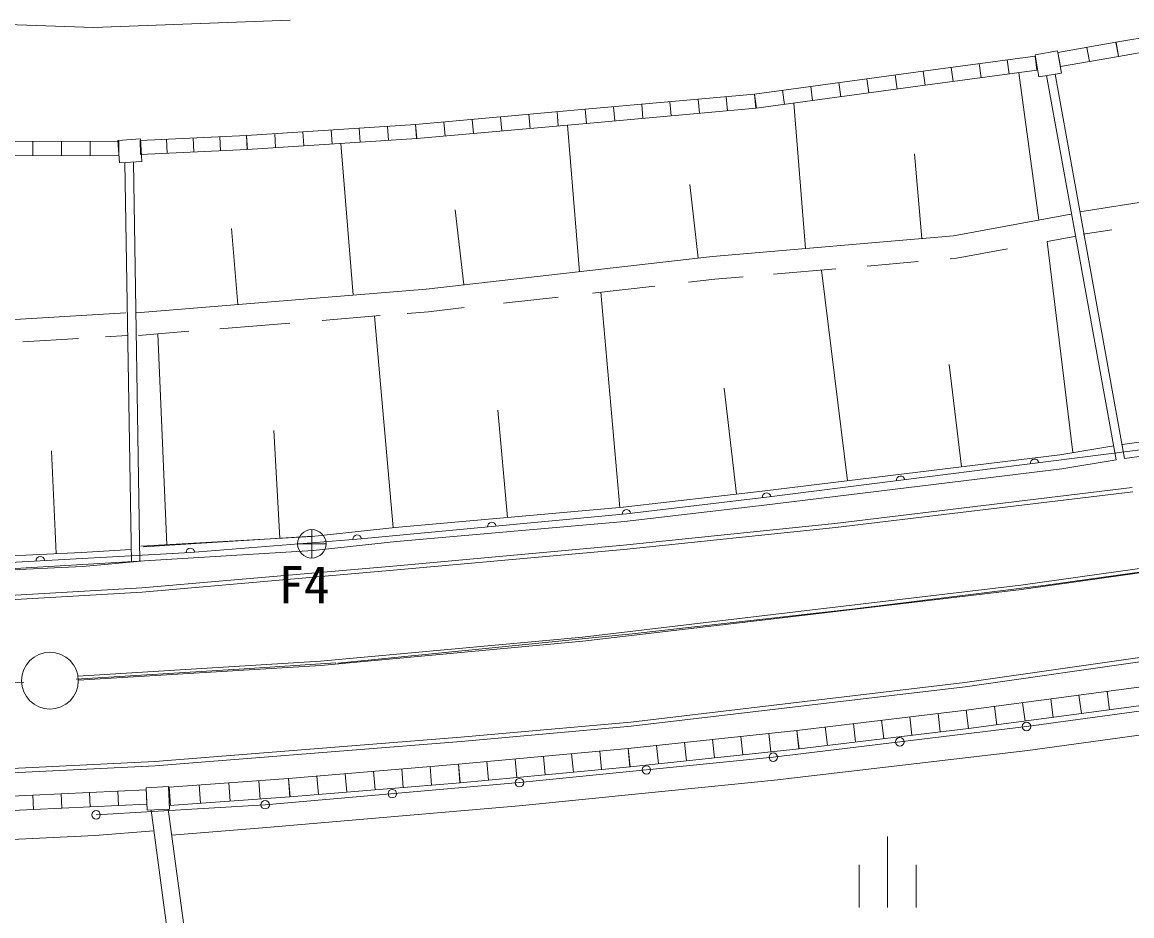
# Model space of a CAD drawing. Units: millimetres, scale not verified. Extents: x 40000 to 680000, y 20000 to 380000.
# Drawn here: x 380284 to 419336, y 276540 to 307984 of the extents above; entities that cross this region are included whole.
import ezdxf
from ezdxf.enums import TextEntityAlignment as Align

# ---------------------------------------------------------------- set-up
doc = ezdxf.new("R2010")
doc.units = ezdxf.units.MM
doc.header["$LTSCALE"] = 1000
for name, color, linetype, lineweight in [('M-BGD-EXST', 3, 'Continuous', 13), ('M-BGD-RSTR', 2, 'Continuous', 13), ('M-TTL-FRAM', 7, 'Continuous', 13), ('M-TTL-TXT', 7, 'Continuous', 13)]:
    doc.layers.add(name, color=color, linetype=linetype, lineweight=lineweight)
doc.styles.add('ＭＳ ゴシック', font='')
doc.styles.get('ＭＳ ゴシック').set_extended_font_data('MS Gothic')

msp = doc.modelspace()

# ---------------------------------------------------------------- linework, layer by layer
at = {"layer": 'M-BGD-EXST'}
for p, q in [((390477, 290128), (390477, 289128)), ((390477, 290128), (390477, 289128)), ((390977, 289628), (389977, 289628)), ((390977, 289628), (389977, 289628))]:
    msp.add_line(p, q, dxfattribs=at)
for centre, radius in [((390477, 289628), 500), ((390477, 289628), 500), ((381260, 284814), 1000)]:
    msp.add_circle(centre, radius, dxfattribs=at)
at = {"layer": 'M-BGD-RSTR'}
for p, q in [((416322, 288173), (427416, 289723)), ((409592, 287343), (416322, 288173)), ((401755, 286466), (409592, 287343)), ((396708, 285961), (401755, 286466)), ((391391, 285431), (396708, 285961)), ((382179, 284870), (387922, 285216)), ((387922, 285216), (391323, 285444)), ((375205, 284506), (380340, 284759))]:
    msp.add_line(p, q, dxfattribs=at)
at = {"layer": 'M-TTL-FRAM'}
for p, q in [((378765, 307940), (382793, 307797)), ((378765, 307940), (382793, 307797)), ((382793, 307797), (389716, 308059)), ((382793, 307797), (389716, 308059)), ((422670, 307933), (418779, 307276)), ((422670, 307933), (418779, 307276)), ((422756, 307440), (418864, 306783)), ((422756, 307440), (418864, 306783)), ((416724, 306978), (415932, 306840)), ((416724, 306978), (415932, 306840)), ((416859, 306195), (416724, 306978)), ((416859, 306195), (416724, 306978)), ((418779, 307276), (416738, 306920)), ((418779, 307276), (416738, 306920)), ((417758, 307098), (417844, 306606)), ((417758, 307098), (417844, 306606)), ((418778, 307276), (418864, 306783)), ((418778, 307276), (418864, 306783)), ((418781, 307277), (418864, 306783)), ((418781, 307277), (418864, 306783)), ((415933, 306788), (411995, 306263)), ((415933, 306788), (411995, 306263)), ((414949, 306657), (415015, 306161)), ((414949, 306657), (415015, 306161)), ((415932, 306840), (416068, 306057)), ((415932, 306840), (416068, 306057)), ((415933, 306788), (415999, 306293)), ((415933, 306788), (415999, 306293)), ((416738, 306920), (416824, 306428)), ((416738, 306920), (416824, 306428)), ((418864, 306783), (416824, 306428)), ((418864, 306783), (416824, 306428)), ((411995, 306263), (406057, 305452)), ((411995, 306263), (406057, 305452)), ((411995, 306263), (412062, 305767)), ((411995, 306263), (412062, 305767)), ((411996, 306263), (412062, 305767)), ((411996, 306263), (412062, 305767)), ((415999, 306293), (412062, 305767)), ((415999, 306293), (412062, 305767)), ((412980, 306394), (413046, 305899)), ((412980, 306394), (413046, 305899)), ((413964, 306526), (414031, 306030)), ((413964, 306526), (414031, 306030)), ((415358, 306205), (416066, 301023)), ((416068, 306057), (416859, 306195)), ((416068, 306057), (416859, 306195)), ((409026, 305857), (409093, 305362)), ((409026, 305857), (409093, 305362)), ((410015, 305993), (410083, 305497)), ((410015, 305993), (410083, 305497)), ((411005, 306128), (411073, 305632)), ((411005, 306128), (411073, 305632)), ((416339, 306104), (418789, 292582)), ((416339, 306104), (418789, 292582)), ((416635, 306156), (419085, 292632)), ((416635, 306156), (419085, 292632)), ((406057, 305452), (400103, 304923)), ((406057, 305452), (400103, 304923)), ((406057, 305452), (406124, 304957)), ((406057, 305452), (406101, 304954)), ((406057, 305452), (406101, 304954)), ((406057, 305452), (406124, 304957)), ((412062, 305767), (406113, 304955)), ((412062, 305767), (406113, 304955)), ((407046, 305587), (407114, 305092)), ((407046, 305587), (407114, 305092)), ((408036, 305722), (408104, 305227)), ((408036, 305722), (408104, 305227)), ((401095, 305011), (401140, 304513)), ((401095, 305011), (401140, 304513)), ((402088, 305099), (402132, 304601)), ((402088, 305099), (402132, 304601)), ((403080, 305187), (403124, 304689)), ((403080, 305187), (403124, 304689)), ((404072, 305276), (404116, 304778)), ((404072, 305276), (404116, 304778)), ((405064, 305364), (405109, 304866)), ((405064, 305364), (405109, 304866)), ((407436, 305136), (407856, 300018)), ((400103, 304923), (394131, 304388)), ((400103, 304923), (394131, 304388)), ((397117, 304655), (397161, 304157)), ((397117, 304655), (397161, 304157)), ((398112, 304744), (398157, 304246)), ((398112, 304744), (398157, 304246)), ((399107, 304833), (399152, 304335)), ((399107, 304833), (399152, 304335)), ((400103, 304923), (400147, 304425)), ((400103, 304923), (400147, 304425)), ((400103, 304923), (400147, 304425)), ((400103, 304923), (400147, 304425)), ((406113, 304955), (400147, 304425)), ((406113, 304955), (400147, 304425)), ((394131, 304388), (388179, 304001)), ((394131, 304388), (388179, 304001)), ((392147, 304259), (392180, 303760)), ((392147, 304259), (392180, 303760)), ((393139, 304323), (393171, 303824)), ((393139, 304323), (393171, 303824)), ((394131, 304388), (394176, 303890)), ((394131, 304388), (394163, 303889)), ((394131, 304388), (394163, 303889)), ((394131, 304388), (394176, 303890)), ((400147, 304425), (394169, 303889)), ((400147, 304425), (394169, 303889)), ((395126, 304477), (395171, 303979)), ((395126, 304477), (395171, 303979)), ((396122, 304566), (396166, 304068)), ((396122, 304566), (396166, 304068)), ((399473, 304364), (399896, 299204)), ((384449, 303876), (383655, 303826)), ((384449, 303876), (383655, 303826)), ((383655, 303826), (383705, 303034)), ((383655, 303826), (383705, 303034)), ((388179, 304001), (384431, 303827)), ((388179, 304001), (384431, 303827)), ((384431, 303827), (384454, 303328)), ((384431, 303827), (384454, 303328)), ((384498, 303083), (384449, 303876)), ((384498, 303083), (384449, 303876)), ((385368, 303871), (385391, 303371)), ((385368, 303871), (385391, 303371)), ((386305, 303914), (386328, 303415)), ((386305, 303914), (386328, 303415)), ((387242, 303957), (387265, 303458)), ((387242, 303957), (387265, 303458)), ((388179, 304001), (388212, 303502)), ((388179, 304001), (388202, 303501)), ((388179, 304001), (388202, 303501)), ((388179, 304001), (388212, 303502)), ((394169, 303889), (388207, 303501)), ((394169, 303889), (388207, 303501)), ((389171, 304065), (389204, 303566)), ((389171, 304065), (389204, 303566)), ((390163, 304130), (390196, 303631)), ((390163, 304130), (390196, 303631)), ((391155, 304194), (391188, 303695)), ((391155, 304194), (391188, 303695)), ((383682, 303796), (375629, 303774)), ((383682, 303796), (375629, 303774)), ((380662, 303788), (380663, 303288)), ((380662, 303788), (380663, 303288)), ((381668, 303791), (381670, 303291)), ((381668, 303791), (381670, 303291)), ((382675, 303794), (382677, 303294)), ((382675, 303794), (382677, 303294)), ((383682, 303796), (383683, 303296)), ((383682, 303796), (383683, 303296)), ((388207, 303501), (384454, 303328)), ((388207, 303501), (384454, 303328)), ((391499, 303716), (391936, 298384)), ((383683, 303296), (375627, 303274)), ((383683, 303296), (375627, 303274)), ((383705, 303034), (384498, 303083)), ((383705, 303034), (384498, 303083)), ((383897, 303052), (384126, 288984)), ((383898, 303046), (384126, 288984)), ((384197, 303057), (384426, 289011)), ((384197, 303057), (384426, 289011)), ((411688, 303350), (411946, 300374)), ((417503, 301315), (429925, 303238)), ((417503, 301315), (429925, 303238)), ((403776, 302271), (404069, 299676)), ((395526, 301379), (395824, 298743)), ((413056, 300470), (417192, 301230)), ((413056, 300470), (417192, 301230)), ((387651, 300730), (387871, 298051)), ((404583, 299734), (413056, 300470)), ((404583, 299734), (413056, 300470)), ((416360, 300264), (417336, 300443)), ((416360, 300264), (417336, 300443)), ((417626, 300524), (418629, 300680)), ((417626, 300524), (418629, 300680)), ((413163, 299677), (414966, 300008)), ((413163, 299677), (414966, 300008)), ((416353, 300263), (417264, 292841)), ((394506, 298594), (404583, 299734)), ((394506, 298594), (404583, 299734)), ((410022, 299404), (411823, 299560)), ((410022, 299404), (411823, 299560)), ((412948, 299658), (413163, 299677)), ((412948, 299658), (413163, 299677)), ((406721, 299117), (408923, 299308)), ((406721, 299117), (408923, 299308)), ((408416, 299264), (409325, 291849)), ((403729, 298832), (404663, 298938)), ((403729, 298832), (404663, 298938)), ((404663, 298938), (405661, 299024)), ((404663, 298938), (405661, 299024)), ((384313, 297760), (394506, 298594)), ((384313, 297760), (394506, 298594)), ((400352, 298450), (402547, 298698)), ((400352, 298450), (402547, 298698)), ((400644, 298483), (401315, 290907)), ((397220, 298096), (399144, 298314)), ((397220, 298096), (399144, 298314)), ((374608, 297209), (383937, 297756)), ((374608, 297209), (383937, 297756)), ((390842, 297492), (392882, 297659)), ((390842, 297492), (392882, 297659)), ((392687, 297643), (393346, 290201)), ((393835, 297737), (394584, 297798)), ((393835, 297737), (394584, 297798)), ((394584, 297798), (395836, 297940)), ((394584, 297798), (395836, 297940)), ((387244, 297197), (389706, 297399)), ((387244, 297197), (389706, 297399)), ((380304, 296741), (382269, 296857)), ((380304, 296741), (382269, 296857)), ((383214, 296912), (383984, 296957)), ((383214, 296912), (383984, 296957)), ((384379, 296962), (386144, 297107)), ((384379, 296962), (386144, 297107)), ((385063, 297018), (385374, 289598)), ((412906, 295935), (413347, 292342)), ((404995, 295109), (405425, 291377)), ((429227, 294535), (418996, 293124)), ((429227, 294535), (418996, 293124)), ((397029, 294329), (397363, 290557)), ((429299, 294040), (419085, 292632)), ((429299, 294040), (419085, 292632)), ((389139, 293614), (389357, 289827)), ((381315, 292904), (381485, 289285)), ((420627, 293057), (406485, 291270)), ((420627, 293057), (406485, 291270)), ((418700, 293074), (416801, 292766)), ((418700, 293074), (416801, 292766)), ((416801, 292766), (406333, 291481)), ((416801, 292766), (406333, 291481)), ((418789, 292582), (416871, 292271)), ((418789, 292582), (416871, 292271)), ((416871, 292271), (406392, 290985)), ((416871, 292271), (406392, 290985)), ((406333, 291481), (401430, 290917)), ((406333, 291481), (401430, 290917)), ((408888, 290349), (419350, 291611)), ((408905, 290199), (419370, 291462)), ((406392, 290985), (401480, 290419)), ((406392, 290985), (401480, 290419)), ((406485, 291270), (401551, 290687)), ((406485, 291270), (401551, 290687)), ((401551, 290687), (392072, 289793)), ((401551, 290687), (392072, 289793)), ((401430, 290917), (393409, 290207)), ((401430, 290917), (393409, 290207)), ((393409, 290207), (390475, 289892)), ((393409, 290207), (390475, 289892)), ((401480, 290419), (393458, 289709)), ((401480, 290419), (393458, 289709)), ((401448, 289582), (408888, 290349)), ((401462, 289433), (408905, 290199)), ((390475, 289892), (384463, 289545)), ((390497, 289894), (384551, 289525)), ((392072, 289793), (386205, 289327)), ((392072, 289793), (386205, 289327)), ((384119, 289424), (382372, 289327)), ((384589, 289026), (390528, 289395)), ((390528, 289395), (384589, 289026)), ((393458, 289709), (390528, 289395)), ((393458, 289709), (390528, 289395)), ((393466, 288860), (401448, 289582)), ((393479, 288711), (401462, 289433)), ((382372, 289327), (375603, 289009)), ((375623, 288509), (384589, 289026)), ((386205, 289327), (375638, 288744)), ((386205, 289327), (375638, 288744)), ((384589, 289026), (382407, 288828)), ((415435, 288171), (423747, 289338)), ((415454, 288022), (423769, 289190)), ((382407, 288828), (375623, 288509)), ((384498, 288075), (393466, 288860)), ((384509, 287926), (393479, 288711)), ((375735, 287572), (384498, 288075)), ((375741, 287422), (384509, 287926)), ((407207, 287203), (415435, 288171)), ((407225, 287054), (415454, 288022)), ((400004, 286349), (407207, 287203)), ((400020, 286200), (407225, 287054)), ((413455, 284749), (429449, 287023)), ((413474, 284600), (429471, 286874)), ((390785, 285503), (400004, 286349)), ((390796, 285353), (400020, 286200)), ((382246, 284978), (390785, 285503)), ((382256, 284828), (390796, 285353)), ((423403, 285106), (417476, 284298)), ((423403, 285106), (417476, 284298)), ((401705, 283359), (413455, 284749)), ((401721, 283210), (413474, 284600)), ((424518, 284406), (415633, 283203)), ((423493, 284462), (417562, 283654)), ((423493, 284462), (417562, 283654)), ((418464, 284433), (418551, 283789)), ((418464, 284433), (418551, 283789)), ((417476, 284298), (413509, 283772)), ((417476, 284298), (413509, 283772)), ((415492, 284035), (415578, 283391)), ((415492, 284035), (415578, 283391)), ((416484, 284167), (416570, 283522)), ((416484, 284167), (416570, 283522)), ((417476, 284298), (417564, 283654)), ((417476, 284298), (417561, 283654)), ((417476, 284298), (417561, 283654)), ((417476, 284298), (417564, 283654)), ((413509, 283772), (407552, 283066)), ((413509, 283772), (407552, 283066)), ((411523, 283537), (411600, 282892)), ((411523, 283537), (411600, 282892)), ((412516, 283655), (412593, 283009)), ((412516, 283655), (412593, 283009)), ((413509, 283772), (413594, 283128)), ((413509, 283772), (413585, 283127)), ((413509, 283772), (413585, 283127)), ((413509, 283772), (413594, 283128)), ((417562, 283654), (413590, 283127)), ((417562, 283654), (413590, 283127)), ((414501, 283904), (414586, 283259)), ((414501, 283904), (414586, 283259)), ((424617, 283588), (415672, 282357)), ((395717, 282828), (401705, 283359)), ((395729, 282679), (401721, 283210)), ((415633, 283203), (406718, 282121)), ((413590, 283127), (407625, 282421)), ((413590, 283127), (407625, 282421)), ((408545, 283184), (408621, 282539)), ((408545, 283184), (408621, 282539)), ((409537, 283302), (409614, 282656)), ((409537, 283302), (409614, 282656)), ((410530, 283419), (410607, 282774)), ((410530, 283419), (410607, 282774)), ((384952, 281969), (395717, 282828)), ((407552, 283066), (401615, 282424)), ((407552, 283066), (401615, 282424)), ((404583, 282745), (404653, 282099)), ((404583, 282745), (404653, 282099)), ((405573, 282852), (405643, 282206)), ((405573, 282852), (405643, 282206)), ((406562, 282959), (406632, 282313)), ((406562, 282959), (406632, 282313)), ((407552, 283066), (407628, 282421)), ((407552, 283066), (407622, 282420)), ((407552, 283066), (407622, 282420)), ((407552, 283066), (407628, 282421)), ((384962, 281819), (395729, 282679)), ((401615, 282424), (395636, 281872)), ((401615, 282424), (395636, 281872)), ((401615, 282424), (401685, 281778)), ((401615, 282424), (401675, 281777)), ((401615, 282424), (401675, 281777)), ((401615, 282424), (401685, 281778)), ((407625, 282421), (401680, 281778)), ((407625, 282421), (401680, 281778)), ((402604, 282531), (402674, 281885)), ((402604, 282531), (402674, 281885)), ((403594, 282638), (403664, 281992)), ((403594, 282638), (403664, 281992)), ((415672, 282357), (406767, 281309)), ((374770, 281464), (384952, 281969)), ((396633, 281964), (396693, 281317)), ((396633, 281964), (396693, 281317)), ((397629, 282056), (397689, 281409)), ((397629, 282056), (397689, 281409)), ((406718, 282121), (397785, 281225)), ((398626, 282148), (398686, 281501)), ((398626, 282148), (398686, 281501)), ((399622, 282240), (399682, 281593)), ((399622, 282240), (399682, 281593)), ((400619, 282332), (400678, 281685)), ((400619, 282332), (400678, 281685)), ((374775, 281314), (384962, 281819)), ((395636, 281872), (389658, 281369)), ((395636, 281872), (389658, 281369)), ((392647, 281620), (392702, 280973)), ((392647, 281620), (392702, 280973)), ((393644, 281704), (393698, 281057)), ((393644, 281704), (393698, 281057)), ((394640, 281788), (394695, 281140)), ((394640, 281788), (394695, 281140)), ((395636, 281872), (395696, 281225)), ((395636, 281872), (395691, 281224)), ((395636, 281872), (395691, 281224)), ((395636, 281872), (395696, 281225)), ((401680, 281778), (395694, 281224)), ((401680, 281778), (395694, 281224)), ((389658, 281369), (385460, 281072)), ((389658, 281369), (385460, 281072)), ((387559, 281221), (387605, 280572)), ((387559, 281221), (387605, 280572)), ((388609, 281295), (388655, 280646)), ((388609, 281295), (388655, 280646)), ((397785, 281225), (388837, 280450)), ((389658, 281369), (389713, 280721)), ((389658, 281369), (389704, 280721)), ((389658, 281369), (389704, 280721)), ((389658, 281369), (389713, 280721)), ((395694, 281224), (389709, 280721)), ((395694, 281224), (389709, 280721)), ((390655, 281453), (390709, 280805)), ((390655, 281453), (390709, 280805)), ((391651, 281537), (391706, 280889)), ((391651, 281537), (391706, 280889)), ((406767, 281309), (397775, 280408)), ((374651, 280478), (380657, 280784)), ((374651, 280478), (380657, 280784)), ((380656, 280784), (380682, 280285)), ((380656, 280784), (380682, 280285)), ((380657, 280784), (384646, 280968)), ((380657, 280784), (384646, 280968)), ((380659, 280784), (380682, 280285)), ((380659, 280784), (380682, 280285)), ((381658, 280830), (381681, 280331)), ((381658, 280830), (381681, 280331)), ((382657, 280876), (382680, 280377)), ((382657, 280876), (382680, 280377)), ((383656, 280922), (383679, 280423)), ((383656, 280922), (383679, 280423)), ((384642, 281048), (385429, 281086)), ((384642, 281048), (385429, 281086)), ((384642, 281048), (384670, 280468)), ((384680, 280252), (384642, 281048)), ((384680, 280252), (384642, 281048)), ((384642, 281048), (384670, 280468)), ((385429, 281086), (385468, 280290)), ((385429, 281086), (385468, 280290)), ((385460, 281072), (385506, 280424)), ((385460, 281072), (385506, 280424)), ((386509, 281146), (386555, 280498)), ((386509, 281146), (386555, 280498)), ((380682, 280285), (384670, 280468)), ((380682, 280285), (384670, 280468)), ((388837, 280450), (382884, 280092)), ((389709, 280721), (385461, 280420)), ((389709, 280721), (385461, 280420)), ((397775, 280408), (388878, 279651)), ((374672, 279978), (380682, 280285)), ((374672, 279978), (380682, 280285)), ((385468, 280290), (384680, 280252)), ((385468, 280290), (384680, 280252)), ((388100, 255830), (384825, 280259)), ((388100, 255830), (384825, 280259)), ((388644, 256288), (385426, 280288)), ((388644, 256288), (385426, 280288)), ((388878, 279651), (385549, 279376)), ((382844, 279369), (377814, 279127)), ((384922, 279534), (382844, 279369)), ((410744, 279334), (410744, 276834)), ((409744, 278334), (409744, 276834)), ((411744, 276834), (411744, 278334))]:
    msp.add_line(p, q, dxfattribs=at)
for centre in [(415633, 283203), (411175, 282662), (406718, 282121), (402252, 281673), (397785, 281225), (393311, 280838), (388837, 280450), (382884, 280092)]:
    msp.add_circle(centre, 150, dxfattribs=at)
for centre, start, end in [((415913, 292461), 7.2025, 187.2025), ((415913, 292461), 7.2025, 187.2025), ((411199, 291865), 7.2025, 187.2025), ((411199, 291865), 7.2025, 187.2025), ((406485, 291270), 7.2025, 186.736), ((406485, 291270), 7.2025, 186.736), ((401551, 290687), 6.736, 185.3849), ((401551, 290687), 6.736, 185.3849), ((396812, 290240), 5.3849, 185.3849), ((396812, 290240), 5.3849, 185.3849), ((392072, 289793), 5.3849, 184.5438), ((392072, 289793), 5.3849, 184.5438), ((386205, 289327), 4.5438, 183.1565), ((386205, 289327), 4.5438, 183.1565), ((380922, 289036), 3.1565, 183.1565), ((380922, 289036), 3.1565, 183.1565)]:
    msp.add_arc(centre, 150, start, end, dxfattribs=at)
msp.add_open_spline([(397571, 250240), (397789, 252122), (398006, 254004), (397642, 255974), (397234, 258182), (396094, 260499), (396814, 262349), (397387, 263822), (399138, 264998), (400872, 265466), (403377, 266142), (405847, 265341), (408262, 265485), (410540, 265620), (412769, 266596), (415043, 267092), (415423, 267175), (415804, 267244), (416186, 267308), (416569, 267371), (416953, 267429), (417340, 267468), (417720, 267507), (418103, 267528), (418483, 267543), (419158, 267569), (419828, 267576), (420514, 267560), (422631, 267511), (424896, 267249), (426747, 268240), (427856, 268834), (428816, 269878), (429221, 271069), (429584, 272136), (429502, 273320), (430019, 274340), (430702, 275690), (432435, 276751), (433832, 276648), (435547, 276522), (436757, 274645), (438165, 273314), (439548, 272007), (441121, 271225), (442671, 270398), (443496, 269958), (444314, 269505), (445124, 268940), (446186, 268200), (447235, 267267), (448510, 267360), (449096, 267403), (449731, 267663), (450057, 268110), (450368, 268536), (450398, 269134), (450402, 269713), (450413, 271429), (450196, 272990), (449704, 274517), (449260, 275898), (448591, 277250), (448495, 278737), (448411, 280037), (448763, 281439), (449550, 282425), (450560, 283693), (452285, 284274), (453951, 284642), (455595, 285005), (457181, 285161), (458767, 285317)], degree=3, knots=[0, 0, 0, 0, 1, 1, 1, 2, 2, 2, 3, 3, 3, 4, 4, 4, 5, 5, 5, 6, 6, 6, 7, 7, 7, 8, 8, 8, 9, 9, 9, 10, 10, 10, 11, 11, 11, 12, 12, 12, 13, 13, 13, 14, 14, 14, 15, 15, 15, 16, 16, 16, 17, 17, 17, 18, 18, 18, 19, 19, 19, 20, 20, 20, 21, 21, 21, 22, 22, 22, 23, 23, 23, 24, 24, 24, 24], dxfattribs=at)
at = {"layer": 'M-TTL-TXT'}
for points, knots in [([(395202, 251862), (394756, 254572), (394309, 257281), (394425, 260247), (394493, 261979), (394752, 263799), (395748, 264984), (396681, 266094), (398259, 266647), (399700, 267348), (400641, 267805), (401522, 268325), (402465, 268528), (404119, 268885), (405962, 268271), (407730, 268258), (409487, 268245), (411171, 268828), (412865, 269304), (414734, 269829), (416616, 270225), (418526, 270481), (419486, 270609), (420453, 270702), (421422, 270722), (421584, 270726), (421746, 270727), (421908, 270723), (422070, 270718), (422232, 270707), (422394, 270710), (422553, 270712), (422712, 270728), (422870, 270738), (423384, 270771), (423884, 270745), (424423, 270792), (425209, 270860), (426077, 271083), (426536, 271607), (427288, 272466), (426937, 274135), (427422, 275213), (427929, 276342), (429353, 276825), (430480, 277615), (431509, 278336), (432290, 279313), (433365, 279682), (434685, 280134), (436446, 279668), (437645, 278872), (439104, 277902), (439730, 276442), (441129, 274875), (442389, 273463), (444277, 271963), (445392, 272719), (446019, 273145), (446403, 274284), (446348, 275231), (446288, 276291), (445679, 277110), (445036, 277939), (444383, 278781), (443695, 279634), (443470, 280566), (443171, 281806), (443691, 283187), (444211, 284567)], [0, 0, 0, 0, 1, 1, 1, 2, 2, 2, 3, 3, 3, 4, 4, 4, 5, 5, 5, 6, 6, 6, 7, 7, 7, 8, 8, 8, 9, 9, 9, 10, 10, 10, 11, 11, 11, 12, 12, 12, 13, 13, 13, 14, 14, 14, 15, 15, 15, 16, 16, 16, 17, 17, 17, 18, 18, 18, 19, 19, 19, 20, 20, 20, 21, 21, 21, 22, 22, 22, 23, 23, 23, 23]), ([(313339, 279233), (313924, 278505), (314510, 277778), (314584, 276964), (314636, 276393), (314436, 275779), (314185, 275193), (313835, 274374), (313386, 273609), (313402, 272781), (313414, 272191), (313662, 271569), (314081, 271105), (314361, 270795), (314717, 270555), (315095, 270447), (315808, 270243), (316599, 270510), (317358, 270742), (318107, 270970), (318826, 271163), (319467, 271523), (320212, 271942), (320852, 272586), (321584, 273057), (322638, 273735), (323883, 274051), (325098, 274412), (326126, 274718), (327132, 275056), (328175, 275235), (329075, 275390), (330001, 275426), (330921, 275362), (332227, 275272), (333518, 274981), (334730, 274508), (335366, 274260), (335980, 273962), (336603, 273678), (337781, 273141), (338990, 272657), (340024, 271860), (341128, 271010), (342033, 269803), (342349, 268442), (342592, 267395), (342488, 266258), (342902, 265314), (343309, 264390), (344214, 263652), (345190, 263204), (346531, 262590), (348004, 262524), (349428, 262635), (349590, 262647), (349751, 262662), (349912, 262681), (350073, 262699), (350234, 262721), (350394, 262745), (350555, 262770), (350715, 262797), (350874, 262826), (351830, 262999), (352771, 263246), (353728, 263424), (355722, 263797), (357787, 263872), (359786, 263886), (361627, 263898), (363412, 263857), (365377, 263740), (367448, 263616), (369718, 263409), (371026, 262061), (372047, 261009), (372482, 259264), (373477, 258171), (374697, 256832), (376758, 256475), (378620, 255867), (381473, 254935), (383858, 253417), (386329, 251979), (388380, 250786), (390490, 249648), (392600, 248511)], [0, 0, 0, 0, 1, 1, 1, 2, 2, 2, 3, 3, 3, 4, 4, 4, 5, 5, 5, 6, 6, 6, 7, 7, 7, 8, 8, 8, 9, 9, 9, 10, 10, 10, 11, 11, 11, 12, 12, 12, 13, 13, 13, 14, 14, 14, 15, 15, 15, 16, 16, 16, 17, 17, 17, 18, 18, 18, 19, 19, 19, 20, 20, 20, 21, 21, 21, 22, 22, 22, 23, 23, 23, 24, 24, 24, 25, 25, 25, 26, 26, 26, 27, 27, 27, 28, 28, 28, 29, 29, 29, 29]), ([(310357, 276895), (310938, 276325), (311520, 275755), (311736, 275130), (312031, 274276), (311644, 273319), (311226, 272115), (310412, 269772), (309482, 266495), (310420, 266216), (311122, 266007), (312871, 267477), (314483, 268047), (316046, 268600), (317480, 268308), (318753, 268701), (320202, 269148), (321442, 270483), (322841, 271434), (324123, 272306), (325537, 272855), (327013, 273141), (328819, 273491), (330717, 273447), (332532, 273170), (334330, 272896), (336048, 272393), (337737, 271494), (338880, 270886), (340010, 270096), (340490, 269018), (340871, 268162), (340843, 267125), (341040, 266130), (341349, 264571), (342212, 263115), (343433, 262193), (344757, 261194), (346502, 260821), (348201, 260718), (351485, 260519), (354599, 261328), (357786, 261771), (359531, 262014), (361297, 262147), (363062, 261901), (365605, 261548), (368147, 260411), (369907, 258593), (370445, 258038), (370910, 257418), (371432, 256839), (371877, 256344), (372363, 255878), (372902, 255506), (374523, 254386), (376617, 254117), (378517, 253466), (380925, 252640), (383024, 251199), (385202, 249916), (387442, 248598), (389766, 247448), (392090, 246297)], [0, 0, 0, 0, 1, 1, 1, 2, 2, 2, 3, 3, 3, 4, 4, 4, 5, 5, 5, 6, 6, 6, 7, 7, 7, 8, 8, 8, 9, 9, 9, 10, 10, 10, 11, 11, 11, 12, 12, 12, 13, 13, 13, 14, 14, 14, 15, 15, 15, 16, 16, 16, 17, 17, 17, 18, 18, 18, 19, 19, 19, 20, 20, 20, 21, 21, 21, 21])]:
    msp.add_open_spline(points, degree=3, knots=knots, dxfattribs=at)

# ---------------------------------------------------------------- texts
at = {"layer": 'M-BGD-EXST', "style": 'ＭＳ ゴシック'}
msp.add_text('F4', height=1320, dxfattribs=at).set_placement((389303, 287137), align=Align.BOTTOM_LEFT)

doc.saveas('drawing.dxf')
